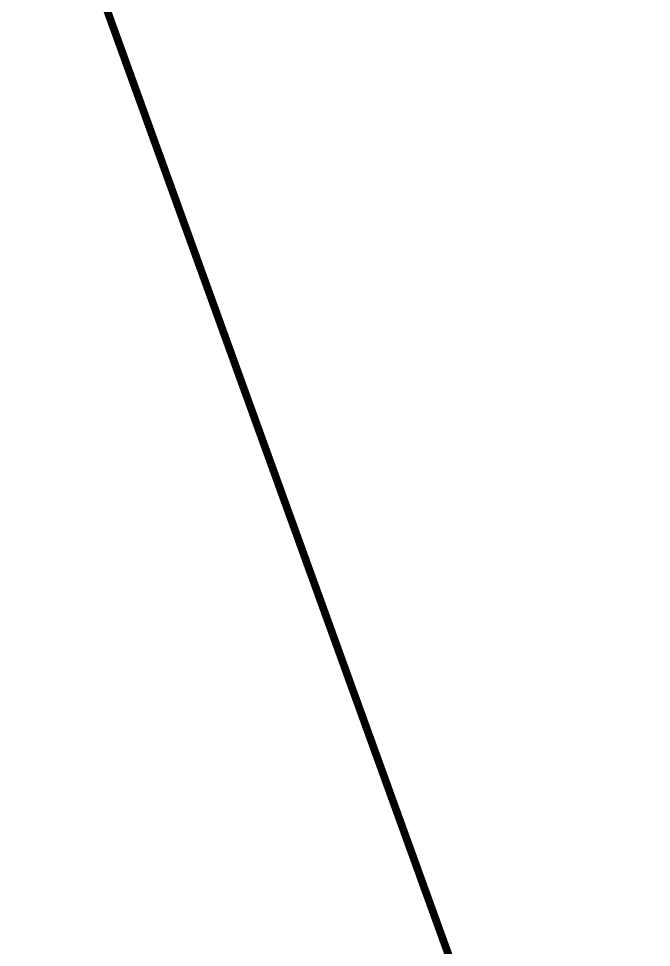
# Model space of a CAD drawing. Header units: metres. Extents: x 568332 to 569219, y 2065964 to 2066430.
# Drawn here: x 568626.34 to 568630.43, y 2066319.68 to 2066325.68 of the extents above; entities that cross this region are included whole.
import ezdxf

# ---------------------------------------------------------------- set-up
doc = ezdxf.new("R2010")
doc.units = ezdxf.units.M
doc.linetypes.add('HIDDEN', pattern=[0.375, 0.25, -0.125])
doc.layers.add('LoLK', color=6, linetype='CONTINUOUS')
doc.layers.add('TIMDUONG', color=1, linetype='CONTINUOUS')

# ---------------------------------------------------------------- blocks, each defined once
blk = doc.blocks.new('M2-T3.3')
at = {"layer": 'TIMDUONG', "color": 1, "linetype": 'HIDDEN', "ltscale": 10, "const_width": 0.05}
blk.add_lwpolyline([(568620.0488922388, 2066312.352253265), (568630.3931415004, 2066316.093443879), (568625.5060207883, 2066329.605548699), (568619.103505675, 2066332.606848455), (568613.4612190011, 2066330.566113026)], close=True, dxfattribs=at)

msp = doc.modelspace()

# ---------------------------------------------------------------- block references
at = {"layer": 'LoLK'}
msp.add_blockref('M2-T3.3', (0, 0), dxfattribs=at)

doc.saveas('drawing.dxf')
